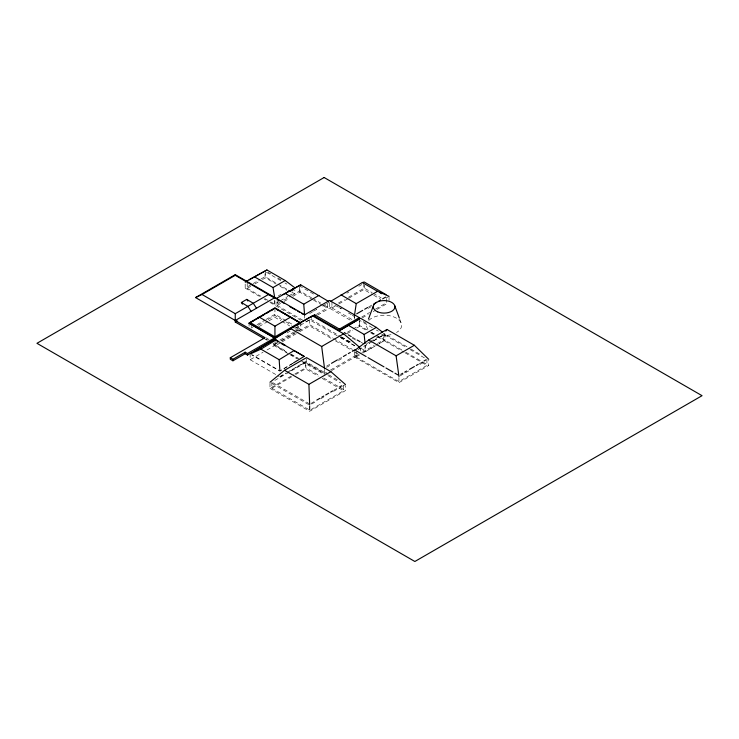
<?xml version="1.0" encoding="UTF-8"?>
<svg xmlns="http://www.w3.org/2000/svg" width="739" height="739" viewBox="0 0 739 739"><rect width="100%" height="100%" fill="white"/><g stroke="black" fill="none" stroke-linecap="round" stroke-linejoin="round"><path stroke-width="0.55" stroke-dasharray="3.69 2.77" d="M306.334 358.609L305.77 367.708L319.654 375.726M292.524 363.496L279.924 371.2L251.149 354.591M245.172 284.044L245.172 288.118L252.119 284.109M253.117 283.536L260.063 279.527M261.052 278.954L265.024 276.663L276.931 283.536M247.205 282.243L247.205 288.349L251.038 286.141M254.881 283.924L258.715 281.707M262.548 279.499L265.43 277.836L276.164 284.035M278.372 295.803L281.245 294.15M270.631 301.882L274.538 304.135L279.333 301.364M280.293 300.81L287.961 296.385M288.921 295.831L292.755 293.614L292.755 291.572M279.905 302.436L274.945 305.299L274.945 300.21M283.868 300.145L290.815 296.136M291.813 295.563L299.748 290.981L311.655 297.854M277.18 299.313L277.18 305.419L283.12 301.992M284.109 301.42L289.06 298.565M293.023 296.274L299.951 292.274L312.643 299.6M251.066 328.088L253.061 326.934M257.033 324.643L264.996 320.042M265.994 319.47L274.945 314.297L292.847 324.643M258.123 325.234L264.063 321.807M268.017 319.525L274.945 315.525L281.873 319.525M259.112 326.509L268.017 321.373M269.005 320.8L274.945 317.373L280.875 320.8M309.669 313.512L312.643 311.793M322.564 306.066L325.548 304.348M326.536 303.775L329.511 302.057M346.896 293.198L348.891 292.044M358.849 286.289L361.842 284.561M316.384 314.343L327.285 308.052L327.285 302.962M305.697 321.918L311.655 318.481M317.604 315.045L334.471 305.299M338.444 303.008L344.392 299.572M348.365 297.281L364.244 288.118L372.179 292.699M286.898 333.003L290.852 330.721M294.815 328.43L309.669 319.858L339.395 337.012M331.95 301.826L331.95 307.932L337.926 304.486M338.924 303.905L347.893 298.732M348.891 298.159L363.837 289.522L372.742 294.667M279.887 340.088L293.743 332.088M294.732 331.515L298.685 329.234L298.685 326.176M274.945 344.162L279.915 341.298M280.912 340.716L296.829 331.534M297.826 330.952L300.81 329.234L300.81 323.119M273.883 343.367L273.883 345.399L277.91 343.081M281.836 340.808L294.759 333.354M298.732 331.054L309.669 324.744L332.522 337.935M250.142 353.611L250.142 359.727L263.038 352.281M267.001 349.981L274.945 345.399L286.852 352.281M275.998 340.309L275.998 345.399L280.949 342.545M281.947 341.972L298.778 332.254M299.766 331.682L309.669 325.964L331.469 338.554M368.678 306.916L372.659 304.616M368.207 308.357L371.19 306.639M386.072 298.048L389.047 296.33M361.704 317.059L369.666 312.449M375.652 309.004L386.608 302.676L386.608 296.561M362.258 317.909L368.207 314.472M373.167 311.609L376.151 309.89M377.139 309.318L388.058 303.008M292.801 363.348L279.905 370.802L252.119 354.757M347.376 332.227L359.283 325.354L367.237 329.945M347.062 333.631L352.817 330.305M356.651 328.098L359.523 326.435L366.452 330.435M279.924 376.521L285.882 373.075M286.88 372.502L305.77 361.593L327.599 374.202M279.905 376.908L285.854 373.472M289.827 371.181L304.708 362.59L302.722 361.445M274.843 380.409L305.54 362.683L324.061 373.38M269.984 383.273L269.984 388.363L293.836 374.59M294.833 374.017L305.77 367.708M271.869 382.128L271.869 388.234L291.674 376.798M295.637 374.516L305.54 368.798L318.213 376.114M326.536 366.184L330.49 363.893M338.416 359.32L342.379 357.029M369.851 341.787L365.057 344.55L365.057 350.665L360.105 347.81M370.193 341.584L384.086 333.566L409.886 348.457M326.536 367.394L330.518 365.103M338.471 360.512L343.441 357.639M358.064 349.667L369.648 342.97M373.518 340.744L384.141 334.61L406.025 347.247M372.244 341.621L365.297 345.63L365.297 351.746L359.33 348.3M373.241 341.048L385.139 334.176L385.139 340.282L379.19 343.718M326.536 372.29L324.55 373.435L303.747 361.417M330.49 370.008L358.221 353.999L354.258 351.709M354.323 351.764L354.323 356.863L361.26 352.854M362.258 352.281L374.165 345.399M377.518 343.469L384.086 339.672M331.515 370.636L359.348 354.572M356.133 350.776L356.133 356.891L361.925 353.547M362.895 352.983L375.449 345.741M379.31 343.506L384.141 340.725L404.039 352.207M365.297 351.746L378.202 344.291M310.888 403.503L315.839 400.649M333.668 390.358L338.619 387.504M311.655 404.021L316.625 401.148M320.606 398.857L323.59 397.139M333.529 391.393L341.483 386.802M342.471 386.229L345.455 384.511M271.869 388.234L309.9 410.191L343.57 390.755L343.57 384.64M269.984 388.363L309.669 411.281L345.455 390.617L345.455 385.527M419.198 363.773L423.059 361.537M399.956 375.957L409.886 370.23M419.807 364.493L423.77 362.202M426.92 359.311L426.92 365.426L398.912 381.592L356.133 356.891M354.323 356.863L398.968 382.636L428.731 365.454L428.731 360.364M373.167 293.272L381.112 297.854M373.74 295.24L380.668 299.24M339.432 307.701L341.418 308.847L339.432 307.784M335.469 305.493L338.444 307.212M348.365 312.939L351.339 314.657M352.337 315.23L354.323 316.375L354.323 318.417M363.255 321.539L366.239 323.266M410.875 349.03L421.784 355.33M372.391 327.746L359.523 320.32L359.523 326.435M376.345 330.037L378.322 331.174M410.006 349.547L424.934 358.166M313.613 294.048L299.951 286.159L299.951 292.274M331.95 307.932L353.732 320.514M267.998 272.266L270.973 273.984M277.919 278.003L281.892 280.293M312.643 298.427L320.587 303.008M324.55 305.299L353.325 321.918M371.218 332.245L375.2 334.545M376.188 335.118L401.942 349.981M405.914 352.281L428.731 365.454M266.4 272.285L281.042 280.737M284.949 282.991L286.898 284.118M370.415 332.716L376.345 336.143M377.333 336.716L383.273 340.143L383.273 334.037M405.027 352.78L426.92 365.426M313.613 300.163L322.398 305.235M323.377 305.798L327.285 308.052M277.919 284.109L287.841 289.836M291.813 292.127L294.787 293.845L294.787 289.771M280.072 286.289L286.898 290.233M352.189 337.123L356.152 339.413M361.094 342.268L364.059 343.977M352.364 338.166L356.346 340.467M310.666 319.202L340.467 336.411M341.464 336.984L352.392 343.293M341.307 336.956L352.189 343.238M340.43 337.381L355.348 346M340.383 337.584L356.244 346.739M277.18 305.419L303.526 320.634M247.205 288.349L260.876 296.247M264.774 298.501L269.652 301.318M333.511 338.508L352.392 349.408M245.172 288.118L260.063 296.708M264.026 298.999L266.012 300.145M269.984 302.436L300.736 320.199M335.432 340.836L353.27 351.136M296.829 326.934L300.81 329.234M285.827 321.807L291.766 325.234M295.72 327.516L298.685 329.234M281.873 321.373L289.78 325.936M295.72 329.372L297.697 330.509M266.04 337.806L269.005 339.515M328.587 374.775L339.506 381.075M265.994 338.998L267.98 340.143M265.052 339.081L267.028 340.226M272.968 343.653L274.945 344.79M275.998 345.399L286.898 351.699M290.861 353.981L298.787 358.563M327.968 375.634L340.642 382.95M290.815 354.572L297.762 358.581M273.883 345.399L288.783 354.009M289.78 354.581L296.736 358.6M301.706 361.463L324.55 374.655M323.627 378.017L345.455 390.617M322.112 378.368L343.57 390.755M250.142 359.727L278.908 376.336M272.848 382.682L309.9 404.076M271.97 383.402L309.669 405.166M399.707 319.109L401.249 323.276M398.912 377.518L398.968 382.636M389.047 297.346L389.047 300.403M384.086 333.566L384.141 340.725M364.244 285.06L364.244 288.118M363.837 283.416L363.837 289.522M360.336 347.884L360.336 350.942M359.283 321.28L359.283 325.354M354.729 317.013L354.729 319.045M329.511 303.073L329.511 308.172M324.55 369.361L324.55 373.638M309.9 406.117L309.9 410.191M309.669 319.654L309.669 325.964M309.669 406.191L309.669 411.281M305.54 362.683L305.54 368.798M304.505 316.107L304.505 318.149M299.748 286.908L299.748 290.981M274.945 308.191L274.945 315.525M274.945 342.351L274.945 345.399M274.538 300.062L274.538 304.135M265.43 271.721L265.43 277.836M265.024 273.606L265.024 276.663M251.195 324.144L251.195 327.192M249.08 323.119L249.08 326.176M368.752 320.44A17.542 10.124 0 0 1 394.644 317.271A17.542 10.124 0 0 1 396.483 332.513M391.051 334.647A17.542 10.124 0 0 1 382.275 335.423M374.146 333.695A17.542 10.124 0 0 1 371.68 332.513M367.985 329.372A17.542 10.124 0 0 1 366.636 324.31M316.615 309.419L313.641 311.137L316.615 309.502"/><path stroke-width="1.11" d="M354.323 316.375L356.235 303.627L377.537 291.323L389.047 296.33M368.465 319.109L373.491 305.558M385.813 331.1L386.959 329.465L414.348 345.27L428.731 359.339M311.11 317.253L312.551 315.876L343.626 333.816L359.459 347.145M269.984 382.257L284.57 370.285L306.519 357.611L330.869 371.662L345.455 384.511M354.323 350.748L368.706 340.005L386.959 329.465M273.883 339.293L290.593 328.55L312.551 315.876M330.472 301.457L362.322 282.538L364.244 282.012L386.072 294.612M339.432 330.702L360.447 318.232L376.308 327.395L382.497 332.144M249.08 323.119L274.945 307.849L300.81 323.119L274.945 308.191L249.08 323.119L274.945 338.056L290.861 328.864M255.001 351.053L274.4 339.201L304.163 356.383L293.494 362.904M251.131 353.575L260.913 349.15L275.776 340.06L274.4 339.201M260.913 349.15L279.166 359.69L294.039 350.6L304.163 356.383M314.629 314.768L314.629 316.292L339.432 330.61L359.283 319.156L359.283 317.631L339.432 329.086L314.629 314.768L299.748 322.749L289.827 317.022M277.919 341.012L274.945 339.293L247.491 355.053L245.172 353.722L232.942 360.78L230.291 359.256L230.291 357.731L265.024 337.677L195.567 297.577L235.251 274.668L304.708 314.768L329.511 300.44L359.283 317.631M195.567 297.577L202.024 294.491L235.251 275.305L235.251 274.668M247.159 280.866L245.172 282.012L266.936 269.975L285.199 280.515L294.787 287.739M249.145 279.721L266.936 269.975M242.484 304.145L241.404 302.491L246.789 299.378L253.265 303.276L256.498 308.228M254.77 277.005L273.024 287.545L285.199 280.515M202.024 294.491L235.251 313.678L268.488 294.491L274.945 297.577L235.251 320.495M235.251 313.678L235.251 322.019L237.237 320.874M282.88 294.612L300.708 284.848L328.559 301.447M275.906 298.685L300.708 284.848M255.047 319.913L249.08 323.359L274.4 337.991L274.4 339.524M257.033 318.768L260.017 317.04M262.012 315.895L263.999 314.74M266.982 313.022L268.978 311.876M270.964 310.722L272.95 309.576M285.494 293.632L303.747 304.182L318.962 295.397M259.075 317.013L274.945 326.176L290.806 317.013M230.291 357.731L232.942 359.256L245.172 352.189L247.491 353.528L274.4 337.991M298.685 323.119L274.945 336.836L251.195 323.119M292.847 327.719L294.833 326.564M296.829 325.419L299.812 323.7M356.715 313.826L362.692 310.371M364.687 309.216L367.68 307.498M373.657 304.043L376.65 302.316M378.636 301.17L380.631 300.016M382.626 298.861L385.61 297.143M290.593 328.55L321.677 346.489L343.626 333.816M348.272 325.262L364.133 334.425L376.308 327.395M331.488 363.32L337.427 359.893M343.367 356.457L346.342 354.748M348.318 353.602L350.295 352.457M352.281 351.311L355.247 349.602M284.57 370.285L308.911 384.335L330.869 371.662M316.828 400.076L319.802 398.358M321.779 397.222L323.765 396.076M325.742 394.931L328.716 393.213M330.693 392.076L332.679 390.931M339.607 386.931L341.584 385.786M368.706 340.005L396.095 355.819L414.348 345.27M400.843 374.368L402.783 373.25M404.713 372.133L406.644 371.024M409.535 369.343L414.367 366.562M416.297 365.445L418.228 364.327M424.02 360.983L425.96 359.865M362.322 282.538L377.537 291.323M379.68 292.561L381.657 293.706M341.021 294.843L356.235 303.627M288.838 290.409L290.815 291.554M344.272 332.559L346.249 333.695M348.235 334.841L351.201 336.559M357.14 339.986L360.105 341.695M277.18 299.313L279.13 300.44M281.079 301.567L284.007 303.258M289.864 306.639L295.72 310.02M297.669 311.147L299.628 312.274M301.577 313.401L303.526 314.528M235.251 275.305L273.559 297.457M356.133 350.776L366.082 356.521M368.068 357.676L383.994 366.867M385.98 368.013L392.945 372.031M394.94 373.186L397.924 374.904M276.931 309.576L278.908 310.722M280.894 311.867L282.88 313.013M284.866 314.158L287.841 315.876M281.892 343.302L284.866 345.021M281.836 343.884L283.822 345.03M235.251 322.019L264.026 338.638M241.404 302.491L247.879 306.389L251.103 311.341M246.789 299.378L247.87 301.032M394.681 305.558L399.319 318.066M273.024 287.545L274.769 298.131M396.095 355.819L398.968 376.53M321.677 346.489L324.55 368.549M364.133 334.425L365.066 343.386M303.747 304.182L304.625 315.267M279.166 359.69L279.85 370.045M308.911 384.335L309.669 405.166M339.432 329.086L339.432 330.61M292.755 288.524L292.755 290.556M274.945 326.176L274.945 340.088M247.491 353.528L247.491 355.053M245.172 352.189L245.172 353.722M232.942 359.256L232.942 360.78M324.135 177.508L36.95 343.312L414.865 561.492L702.05 395.688L324.135 177.508M377.731 311.895A10.826 6.254 0 0 0 394.857 307.479A10.826 6.254 0 0 0 379.67 301.124A10.826 6.254 0 0 0 377.731 311.895"/></g></svg>
